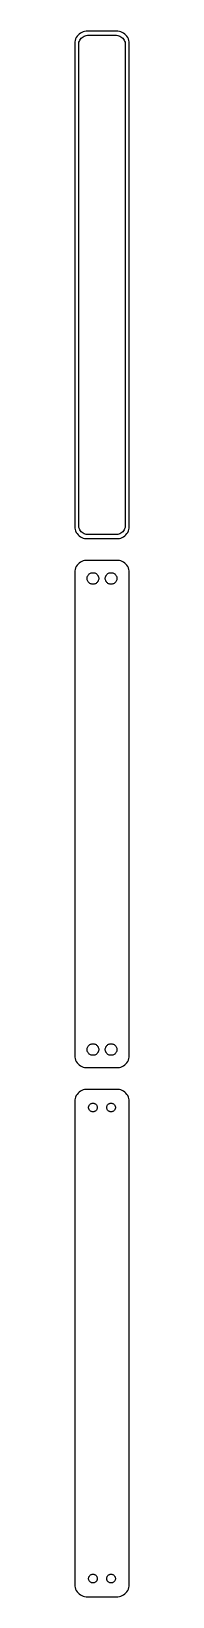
# Model space of a CAD drawing. Header units: metres. Extents: x -11 to 11, y 333 to 981.
import ezdxf

# ---------------------------------------------------------------- set-up
doc = ezdxf.new("R2010")
doc.units = ezdxf.units.M

msp = doc.modelspace()

# ---------------------------------------------------------------- linework, layer by layer
for p, q in [((-10.2951, 978.939), (-10.6315, 978.409)), ((-9.89484, 979.423), (-10.2951, 978.939)), ((-9.43712, 979.853), (-9.89484, 979.423)), ((-8.92912, 980.222), (-9.43712, 979.853)), ((-8.37889, 980.524), (-8.92912, 980.222)), ((-8.57301, 978.151), (-8.21851, 978.484)), ((-7.79507, 980.755), (-8.37889, 980.524)), ((-8.21851, 978.484), (-7.82506, 978.77)), ((-7.82506, 978.77), (-7.39888, 979.004)), ((-7.1869, 980.911), (-7.79507, 980.755)), ((-7.39888, 979.004), (-6.9467, 979.183)), ((-6.56395, 980.99), (-7.1869, 980.911)), ((-6.9467, 979.183), (-6.47565, 979.304)), ((6.56395, 980.99), (-6.56395, 980.99)), ((-6.47565, 979.304), (-5.99316, 979.365)), ((-5.99316, 979.365), (5.99316, 979.365)), ((5.99316, 979.365), (6.47565, 979.304)), ((6.47565, 979.304), (6.9467, 979.183)), ((7.1869, 980.911), (6.56395, 980.99)), ((6.9467, 979.183), (7.39888, 979.004)), ((7.79507, 980.755), (7.1869, 980.911)), ((7.39888, 979.004), (7.82506, 978.77)), ((8.37889, 980.524), (7.79507, 980.755)), ((7.82506, 978.77), (8.21851, 978.484)), ((8.21851, 978.484), (8.57301, 978.151)), ((8.92912, 980.222), (8.37889, 980.524)), ((9.43712, 979.853), (8.92912, 980.222)), ((9.89484, 979.423), (9.43712, 979.853)), ((10.2951, 978.939), (9.89484, 979.423)), ((10.6315, 978.409), (10.2951, 978.939)), ((-11.2106, 976.627), (-11.25, 976)), ((-11.25, 976), (-11.25, 776)), ((-11.0929, 977.243), (-11.2106, 976.627)), ((-10.8989, 977.841), (-11.0929, 977.243)), ((-10.6315, 978.409), (-10.8989, 977.841)), ((-9.62262, 975.5), (-9.59209, 975.985)), ((-9.62262, 776.5), (-9.62262, 975.5)), ((-9.59209, 975.985), (-9.50096, 976.463)), ((-9.50096, 976.463), (-9.35068, 976.926)), ((-9.35068, 976.926), (-9.1436, 977.366)), ((-9.1436, 977.366), (-8.88301, 977.776)), ((-8.88301, 977.776), (-8.57301, 978.151)), ((8.57301, 978.151), (8.88301, 977.776)), ((8.88301, 977.776), (9.1436, 977.366)), ((9.1436, 977.366), (9.35068, 976.926)), ((9.35068, 976.926), (9.50096, 976.463)), ((9.50096, 976.463), (9.59209, 975.985)), ((9.59209, 975.985), (9.62262, 975.5)), ((9.62262, 975.5), (9.62262, 776.5)), ((10.8989, 977.841), (10.6315, 978.409)), ((11.0929, 977.243), (10.8989, 977.841)), ((11.2106, 976.627), (11.0929, 977.243)), ((11.25, 976), (11.2106, 976.627)), ((11.25, 776), (11.25, 976)), ((-11.25, 776), (-11.2106, 775.373)), ((-11.2106, 775.373), (-11.0929, 774.757)), ((-11.0929, 774.757), (-10.8989, 774.159)), ((-10.8989, 774.159), (-10.6315, 773.591)), ((-10.6315, 773.591), (-10.2951, 773.061)), ((-10.2951, 773.061), (-9.89484, 772.577)), ((-9.89484, 772.577), (-9.43712, 772.147)), ((-9.59209, 776.015), (-9.62262, 776.5)), ((-9.50096, 775.537), (-9.59209, 776.015)), ((-9.35068, 775.074), (-9.50096, 775.537)), ((-9.43712, 772.147), (-8.92912, 771.778)), ((-9.1436, 774.634), (-9.35068, 775.074)), ((-8.88301, 774.224), (-9.1436, 774.634)), ((-8.92912, 771.778), (-8.37889, 771.476)), ((-8.57301, 773.849), (-8.88301, 774.224)), ((-8.21851, 773.516), (-8.57301, 773.849)), ((-8.37889, 771.476), (-7.79507, 771.245)), ((-7.82506, 773.23), (-8.21851, 773.516)), ((-7.39888, 772.996), (-7.82506, 773.23)), ((-7.79507, 771.245), (-7.1869, 771.089)), ((-6.9467, 772.817), (-7.39888, 772.996)), ((-6.47565, 772.696), (-6.9467, 772.817)), ((-5.99316, 772.635), (-6.47565, 772.696)), ((5.99316, 772.635), (-5.99316, 772.635)), ((6.47565, 772.696), (5.99316, 772.635)), ((6.9467, 772.817), (6.47565, 772.696)), ((7.39888, 772.996), (6.9467, 772.817)), ((7.1869, 771.089), (7.79507, 771.245)), ((7.82506, 773.23), (7.39888, 772.996)), ((7.79507, 771.245), (8.37889, 771.476)), ((8.21851, 773.516), (7.82506, 773.23)), ((8.57301, 773.849), (8.21851, 773.516)), ((8.37889, 771.476), (8.92912, 771.778)), ((8.88301, 774.224), (8.57301, 773.849)), ((9.1436, 774.634), (8.88301, 774.224)), ((8.92912, 771.778), (9.43712, 772.147)), ((9.35068, 775.074), (9.1436, 774.634)), ((9.50096, 775.537), (9.35068, 775.074)), ((9.43712, 772.147), (9.89484, 772.577)), ((9.59209, 776.015), (9.50096, 775.537)), ((9.62262, 776.5), (9.59209, 776.015)), ((9.89484, 772.577), (10.2951, 773.061)), ((10.2951, 773.061), (10.6315, 773.591)), ((10.6315, 773.591), (10.8989, 774.159)), ((10.8989, 774.159), (11.0929, 774.757)), ((11.0929, 774.757), (11.2106, 775.373)), ((11.2106, 775.373), (11.25, 776)), ((-7.1869, 771.089), (-6.56395, 771.01)), ((-6.56395, 771.01), (6.56395, 771.01)), ((6.56395, 771.01), (7.1869, 771.089)), ((-11.0929, 758.243), (-11.2106, 757.627)), ((-10.8989, 758.841), (-11.0929, 758.243)), ((-10.6315, 759.409), (-10.8989, 758.841)), ((-10.2951, 759.939), (-10.6315, 759.409)), ((-9.89484, 760.423), (-10.2951, 759.939)), ((-9.43712, 760.853), (-9.89484, 760.423)), ((-8.92912, 761.222), (-9.43712, 760.853)), ((-8.37889, 761.524), (-8.92912, 761.222)), ((-7.79507, 761.755), (-8.37889, 761.524)), ((-7.1869, 761.911), (-7.79507, 761.755)), ((-6.56395, 761.99), (-7.1869, 761.911)), ((6.56395, 761.99), (-6.56395, 761.99)), ((7.1869, 761.911), (6.56395, 761.99)), ((7.79507, 761.755), (7.1869, 761.911)), ((8.37889, 761.524), (7.79507, 761.755)), ((8.92912, 761.222), (8.37889, 761.524)), ((9.43712, 760.853), (8.92912, 761.222)), ((9.89484, 760.423), (9.43712, 760.853)), ((10.2951, 759.939), (9.89484, 760.423)), ((10.6315, 759.409), (10.2951, 759.939)), ((10.8989, 758.841), (10.6315, 759.409)), ((11.0929, 758.243), (10.8989, 758.841)), ((11.2106, 757.627), (11.0929, 758.243)), ((-11.2106, 757.627), (-11.25, 757)), ((-11.25, 757), (-11.25, 557)), ((-6.14999, 754.5), (-6.13107, 754.801)), ((-6.13107, 754.199), (-6.14999, 754.5)), ((-6.13107, 754.801), (-6.07458, 755.097)), ((-6.07458, 753.903), (-6.13107, 754.199)), ((-6.07458, 755.097), (-5.98146, 755.383)), ((-5.98146, 753.617), (-6.07458, 753.903)), ((-5.98146, 755.383), (-5.85313, 755.656)), ((-5.85313, 753.344), (-5.98146, 753.617)), ((-5.85313, 755.656), (-5.69164, 755.911)), ((-5.69164, 753.089), (-5.85313, 753.344)), ((-5.69164, 755.911), (-5.49951, 756.143)), ((-5.49951, 752.857), (-5.69164, 753.089)), ((-5.49951, 756.143), (-5.27982, 756.349)), ((-5.27982, 752.651), (-5.49951, 752.857)), ((-5.27982, 756.349), (-5.03598, 756.526)), ((-5.03598, 752.474), (-5.27982, 752.651)), ((-5.03598, 756.526), (-4.77187, 756.672)), ((-4.77187, 752.328), (-5.03598, 752.474)), ((-4.77187, 756.672), (-4.49164, 756.783)), ((-4.49164, 752.217), (-4.77187, 752.328)), ((-4.49164, 756.783), (-4.19971, 756.857)), ((-4.19971, 752.143), (-4.49164, 752.217)), ((-4.19971, 756.857), (-3.9007, 756.895)), ((-3.9007, 752.105), (-4.19971, 752.143)), ((-3.9007, 756.895), (-3.59929, 756.895)), ((-3.59929, 752.105), (-3.9007, 752.105)), ((-3.59929, 756.895), (-3.30028, 756.857)), ((-3.30028, 752.143), (-3.59929, 752.105)), ((-3.30028, 756.857), (-3.00835, 756.783)), ((-3.00835, 752.217), (-3.30028, 752.143)), ((-3.00835, 756.783), (-2.72812, 756.672)), ((-2.72812, 752.328), (-3.00835, 752.217)), ((-2.72812, 756.672), (-2.464, 756.526)), ((-2.464, 752.474), (-2.72812, 752.328)), ((-2.464, 756.526), (-2.22017, 756.349)), ((-2.22017, 752.651), (-2.464, 752.474)), ((-2.22017, 756.349), (-2.00047, 756.143)), ((-2.00047, 752.857), (-2.22017, 752.651)), ((-2.00047, 756.143), (-1.80835, 755.911)), ((-1.80835, 753.089), (-2.00047, 752.857)), ((-1.80835, 755.911), (-1.64685, 755.656)), ((-1.64685, 753.344), (-1.80835, 753.089)), ((-1.64685, 755.656), (-1.51852, 755.383)), ((-1.51852, 753.617), (-1.64685, 753.344)), ((-1.51852, 755.383), (-1.4254, 755.097)), ((-1.4254, 753.903), (-1.51852, 753.617)), ((-1.4254, 755.097), (-1.36891, 754.801)), ((-1.36891, 754.199), (-1.4254, 753.903)), ((-1.36891, 754.801), (-1.34999, 754.5)), ((-1.34999, 754.5), (-1.36891, 754.199)), ((1.34999, 754.5), (1.36891, 754.801)), ((1.36891, 754.199), (1.34999, 754.5)), ((1.36891, 754.801), (1.4254, 755.097)), ((1.4254, 753.903), (1.36891, 754.199)), ((1.4254, 755.097), (1.51852, 755.383)), ((1.51852, 753.617), (1.4254, 753.903)), ((1.51852, 755.383), (1.64685, 755.656)), ((1.64685, 753.344), (1.51852, 753.617)), ((1.64685, 755.656), (1.80835, 755.911)), ((1.80835, 753.089), (1.64685, 753.344)), ((1.80835, 755.911), (2.00047, 756.143)), ((2.00047, 752.857), (1.80835, 753.089)), ((2.00047, 756.143), (2.22017, 756.349)), ((2.22017, 752.651), (2.00047, 752.857)), ((2.22017, 756.349), (2.464, 756.526)), ((2.464, 752.474), (2.22017, 752.651)), ((2.464, 756.526), (2.72812, 756.672)), ((2.72812, 752.328), (2.464, 752.474)), ((2.72812, 756.672), (3.00835, 756.783)), ((3.00835, 752.217), (2.72812, 752.328)), ((3.00835, 756.783), (3.30028, 756.857)), ((3.30028, 752.143), (3.00835, 752.217)), ((3.30028, 756.857), (3.59929, 756.895)), ((3.59929, 752.105), (3.30028, 752.143)), ((3.59929, 756.895), (3.9007, 756.895)), ((3.9007, 752.105), (3.59929, 752.105)), ((3.9007, 756.895), (4.19971, 756.857)), ((4.19971, 752.143), (3.9007, 752.105)), ((4.19971, 756.857), (4.49164, 756.783)), ((4.49164, 752.217), (4.19971, 752.143)), ((4.49164, 756.783), (4.77187, 756.672)), ((4.77187, 752.328), (4.49164, 752.217)), ((4.77187, 756.672), (5.03598, 756.526)), ((5.03598, 752.474), (4.77187, 752.328)), ((5.03598, 756.526), (5.27982, 756.349)), ((5.27982, 752.651), (5.03598, 752.474)), ((5.27982, 756.349), (5.49951, 756.143)), ((5.49951, 752.857), (5.27982, 752.651)), ((5.49951, 756.143), (5.69164, 755.911)), ((5.69164, 753.089), (5.49951, 752.857)), ((5.69164, 755.911), (5.85313, 755.656)), ((5.85313, 753.344), (5.69164, 753.089)), ((5.85313, 755.656), (5.98146, 755.383)), ((5.98146, 753.617), (5.85313, 753.344)), ((5.98146, 755.383), (6.07458, 755.097)), ((6.07458, 753.903), (5.98146, 753.617)), ((6.07458, 755.097), (6.13107, 754.801)), ((6.13107, 754.199), (6.07458, 753.903)), ((6.13107, 754.801), (6.14999, 754.5)), ((6.14999, 754.5), (6.13107, 754.199)), ((11.25, 757), (11.2106, 757.627)), ((11.25, 557), (11.25, 757)), ((-6.14999, 559.5), (-6.13107, 559.801)), ((-6.13107, 559.199), (-6.14999, 559.5)), ((-6.13107, 559.801), (-6.07458, 560.097)), ((-6.07458, 558.903), (-6.13107, 559.199)), ((-6.07458, 560.097), (-5.98146, 560.383)), ((-5.98146, 558.617), (-6.07458, 558.903)), ((-5.98146, 560.383), (-5.85313, 560.656)), ((-5.85313, 558.344), (-5.98146, 558.617)), ((-5.85313, 560.656), (-5.69164, 560.911)), ((-5.69164, 558.089), (-5.85313, 558.344)), ((-5.69164, 560.911), (-5.49951, 561.143)), ((-5.49951, 557.857), (-5.69164, 558.089)), ((-5.49951, 561.143), (-5.27982, 561.349)), ((-5.27982, 557.651), (-5.49951, 557.857)), ((-5.27982, 561.349), (-5.03598, 561.526)), ((-5.03598, 557.474), (-5.27982, 557.651)), ((-5.03598, 561.526), (-4.77187, 561.672)), ((-4.77187, 557.328), (-5.03598, 557.474)), ((-4.77187, 561.672), (-4.49164, 561.783)), ((-4.49164, 557.217), (-4.77187, 557.328)), ((-4.49164, 561.783), (-4.19971, 561.857)), ((-4.19971, 561.857), (-3.9007, 561.895)), ((-3.9007, 561.895), (-3.59929, 561.895)), ((-3.59929, 561.895), (-3.30028, 561.857)), ((-3.30028, 561.857), (-3.00835, 561.783)), ((-3.00835, 561.783), (-2.72812, 561.672)), ((-2.72812, 557.328), (-3.00835, 557.217)), ((-2.72812, 561.672), (-2.464, 561.526)), ((-2.464, 557.474), (-2.72812, 557.328)), ((-2.464, 561.526), (-2.22017, 561.349)), ((-2.22017, 557.651), (-2.464, 557.474)), ((-2.22017, 561.349), (-2.00047, 561.143)), ((-2.00047, 557.857), (-2.22017, 557.651)), ((-2.00047, 561.143), (-1.80835, 560.911)), ((-1.80835, 558.089), (-2.00047, 557.857)), ((-1.80835, 560.911), (-1.64685, 560.656)), ((-1.64685, 558.344), (-1.80835, 558.089)), ((-1.64685, 560.656), (-1.51852, 560.383)), ((-1.51852, 558.617), (-1.64685, 558.344)), ((-1.51852, 560.383), (-1.4254, 560.097)), ((-1.4254, 558.903), (-1.51852, 558.617)), ((-1.4254, 560.097), (-1.36891, 559.801)), ((-1.36891, 559.199), (-1.4254, 558.903)), ((-1.36891, 559.801), (-1.34999, 559.5)), ((-1.34999, 559.5), (-1.36891, 559.199)), ((1.34999, 559.5), (1.36891, 559.801)), ((1.36891, 559.199), (1.34999, 559.5)), ((1.36891, 559.801), (1.4254, 560.097)), ((1.4254, 558.903), (1.36891, 559.199)), ((1.4254, 560.097), (1.51852, 560.383)), ((1.51852, 558.617), (1.4254, 558.903)), ((1.51852, 560.383), (1.64685, 560.656)), ((1.64685, 558.344), (1.51852, 558.617)), ((1.64685, 560.656), (1.80835, 560.911)), ((1.80835, 558.089), (1.64685, 558.344)), ((1.80835, 560.911), (2.00047, 561.143)), ((2.00047, 557.857), (1.80835, 558.089)), ((2.00047, 561.143), (2.22017, 561.349)), ((2.22017, 557.651), (2.00047, 557.857)), ((2.22017, 561.349), (2.464, 561.526)), ((2.464, 557.474), (2.22017, 557.651)), ((2.464, 561.526), (2.72812, 561.672)), ((2.72812, 557.328), (2.464, 557.474)), ((2.72812, 561.672), (3.00835, 561.783)), ((3.00835, 557.217), (2.72812, 557.328)), ((3.00835, 561.783), (3.30028, 561.857)), ((3.30028, 561.857), (3.59929, 561.895)), ((3.59929, 561.895), (3.9007, 561.895)), ((3.9007, 561.895), (4.19971, 561.857)), ((4.19971, 561.857), (4.49164, 561.783)), ((4.49164, 561.783), (4.77187, 561.672)), ((4.77187, 557.328), (4.49164, 557.217)), ((4.77187, 561.672), (5.03598, 561.526)), ((5.03598, 557.474), (4.77187, 557.328)), ((5.03598, 561.526), (5.27982, 561.349)), ((5.27982, 557.651), (5.03598, 557.474)), ((5.27982, 561.349), (5.49951, 561.143)), ((5.49951, 557.857), (5.27982, 557.651)), ((5.49951, 561.143), (5.69164, 560.911)), ((5.69164, 558.089), (5.49951, 557.857)), ((5.69164, 560.911), (5.85313, 560.656)), ((5.85313, 558.344), (5.69164, 558.089)), ((5.85313, 560.656), (5.98146, 560.383)), ((5.98146, 558.617), (5.85313, 558.344)), ((5.98146, 560.383), (6.07458, 560.097)), ((6.07458, 558.903), (5.98146, 558.617)), ((6.07458, 560.097), (6.13107, 559.801)), ((6.13107, 559.199), (6.07458, 558.903)), ((6.13107, 559.801), (6.14999, 559.5)), ((6.14999, 559.5), (6.13107, 559.199)), ((-11.25, 557), (-11.2106, 556.373)), ((-11.2106, 556.373), (-11.0929, 555.757)), ((-11.0929, 555.757), (-10.8989, 555.159)), ((-10.8989, 555.159), (-10.6315, 554.591)), ((-10.6315, 554.591), (-10.2951, 554.061)), ((-10.2951, 554.061), (-9.89484, 553.577)), ((-9.89484, 553.577), (-9.43712, 553.147)), ((-9.43712, 553.147), (-8.92912, 552.778)), ((-8.92912, 552.778), (-8.37889, 552.476)), ((-8.37889, 552.476), (-7.79507, 552.245)), ((-7.79507, 552.245), (-7.1869, 552.089)), ((-7.1869, 552.089), (-6.56395, 552.01)), ((-6.56395, 552.01), (6.56395, 552.01)), ((-4.19971, 557.143), (-4.49164, 557.217)), ((-3.9007, 557.105), (-4.19971, 557.143)), ((-3.59929, 557.105), (-3.9007, 557.105)), ((-3.30028, 557.143), (-3.59929, 557.105)), ((-3.00835, 557.217), (-3.30028, 557.143)), ((3.30028, 557.143), (3.00835, 557.217)), ((3.59929, 557.105), (3.30028, 557.143)), ((3.9007, 557.105), (3.59929, 557.105)), ((4.19971, 557.143), (3.9007, 557.105)), ((4.49164, 557.217), (4.19971, 557.143)), ((6.56395, 552.01), (7.1869, 552.089)), ((7.1869, 552.089), (7.79507, 552.245)), ((7.79507, 552.245), (8.37889, 552.476)), ((8.37889, 552.476), (8.92912, 552.778)), ((8.92912, 552.778), (9.43712, 553.147)), ((9.43712, 553.147), (9.89484, 553.577)), ((9.89484, 553.577), (10.2951, 554.061)), ((10.2951, 554.061), (10.6315, 554.591)), ((10.6315, 554.591), (10.8989, 555.159)), ((10.8989, 555.159), (11.0929, 555.757)), ((11.0929, 555.757), (11.2106, 556.373)), ((11.2106, 556.373), (11.25, 557)), ((-11.2106, 538.627), (-11.25, 538)), ((-11.25, 538), (-11.25, 338)), ((-11.0929, 539.243), (-11.2106, 538.627)), ((-10.8989, 539.841), (-11.0929, 539.243)), ((-10.6315, 540.409), (-10.8989, 539.841)), ((-10.2951, 540.939), (-10.6315, 540.409)), ((-9.89484, 541.423), (-10.2951, 540.939)), ((-9.43712, 541.853), (-9.89484, 541.423)), ((-8.92912, 542.222), (-9.43712, 541.853)), ((-8.37889, 542.524), (-8.92912, 542.222)), ((-7.79507, 542.755), (-8.37889, 542.524)), ((-7.1869, 542.911), (-7.79507, 542.755)), ((-6.56395, 542.99), (-7.1869, 542.911)), ((6.56395, 542.99), (-6.56395, 542.99)), ((7.1869, 542.911), (6.56395, 542.99)), ((7.79507, 542.755), (7.1869, 542.911)), ((8.37889, 542.524), (7.79507, 542.755)), ((8.92912, 542.222), (8.37889, 542.524)), ((9.43712, 541.853), (8.92912, 542.222)), ((9.89484, 541.423), (9.43712, 541.853)), ((10.2951, 540.939), (9.89484, 541.423)), ((10.6315, 540.409), (10.2951, 540.939)), ((10.8989, 539.841), (10.6315, 540.409)), ((11.0929, 539.243), (10.8989, 539.841)), ((11.2106, 538.627), (11.0929, 539.243)), ((11.25, 538), (11.2106, 538.627)), ((11.25, 338), (11.25, 538)), ((-5.54999, 535.5), (-5.5358, 535.726)), ((-5.5358, 535.274), (-5.54999, 535.5)), ((-5.5358, 535.726), (-5.49344, 535.948)), ((-5.49344, 535.052), (-5.5358, 535.274)), ((-5.49344, 535.948), (-5.42358, 536.163)), ((-5.42358, 534.837), (-5.49344, 535.052)), ((-5.42358, 536.163), (-5.32735, 536.367)), ((-5.32735, 534.633), (-5.42358, 534.837)), ((-5.32735, 536.367), (-5.20622, 536.558)), ((-5.20622, 534.442), (-5.32735, 534.633)), ((-5.20622, 536.558), (-5.06213, 536.732)), ((-5.06213, 534.268), (-5.20622, 534.442)), ((-5.06213, 536.732), (-4.89735, 536.887)), ((-4.89735, 534.113), (-5.06213, 534.268)), ((-4.89735, 536.887), (-4.71448, 537.02)), ((-4.71448, 533.98), (-4.89735, 534.113)), ((-4.71448, 537.02), (-4.51639, 537.129)), ((-4.51639, 533.871), (-4.71448, 533.98)), ((-4.51639, 537.129), (-4.30623, 537.212)), ((-4.30623, 533.788), (-4.51639, 533.871)), ((-4.30623, 537.212), (-4.08728, 537.268)), ((-4.08728, 533.732), (-4.30623, 533.788)), ((-4.08728, 537.268), (-3.86302, 537.296)), ((-3.86302, 533.704), (-4.08728, 533.732)), ((-3.86302, 537.296), (-3.63696, 537.296)), ((-3.63696, 533.704), (-3.86302, 533.704)), ((-3.63696, 537.296), (-3.4127, 537.268)), ((-3.4127, 533.732), (-3.63696, 533.704)), ((-3.4127, 537.268), (-3.19376, 537.212)), ((-3.19376, 533.788), (-3.4127, 533.732)), ((-3.19376, 537.212), (-2.9836, 537.129)), ((-2.9836, 533.871), (-3.19376, 533.788)), ((-2.9836, 537.129), (-2.78551, 537.02)), ((-2.78551, 533.98), (-2.9836, 533.871)), ((-2.78551, 537.02), (-2.60263, 536.887)), ((-2.60263, 534.113), (-2.78551, 533.98)), ((-2.60263, 536.887), (-2.43785, 536.732)), ((-2.43785, 534.268), (-2.60263, 534.113)), ((-2.43785, 536.732), (-2.29376, 536.558)), ((-2.29376, 534.442), (-2.43785, 534.268)), ((-2.29376, 536.558), (-2.17264, 536.367)), ((-2.17264, 534.633), (-2.29376, 534.442)), ((-2.17264, 536.367), (-2.0764, 536.163)), ((-2.0764, 534.837), (-2.17264, 534.633)), ((-2.0764, 536.163), (-2.00655, 535.948)), ((-2.00655, 535.052), (-2.0764, 534.837)), ((-2.00655, 535.948), (-1.96419, 535.726)), ((-1.96419, 535.274), (-2.00655, 535.052)), ((-1.96419, 535.726), (-1.95, 535.5)), ((-1.95, 535.5), (-1.96419, 535.274)), ((1.95, 535.5), (1.96419, 535.726)), ((1.96419, 535.274), (1.95, 535.5)), ((1.96419, 535.726), (2.00655, 535.948)), ((2.00655, 535.052), (1.96419, 535.274)), ((2.00655, 535.948), (2.0764, 536.163)), ((2.0764, 534.837), (2.00655, 535.052)), ((2.0764, 536.163), (2.17264, 536.367)), ((2.17264, 534.633), (2.0764, 534.837)), ((2.17264, 536.367), (2.29376, 536.558)), ((2.29376, 534.442), (2.17264, 534.633)), ((2.29376, 536.558), (2.43785, 536.732)), ((2.43785, 534.268), (2.29376, 534.442)), ((2.43785, 536.732), (2.60263, 536.887)), ((2.60263, 534.113), (2.43785, 534.268)), ((2.60263, 536.887), (2.78551, 537.02)), ((2.78551, 533.98), (2.60263, 534.113)), ((2.78551, 537.02), (2.9836, 537.129)), ((2.9836, 533.871), (2.78551, 533.98)), ((2.9836, 537.129), (3.19376, 537.212)), ((3.19376, 533.788), (2.9836, 533.871)), ((3.19376, 537.212), (3.4127, 537.268)), ((3.4127, 533.732), (3.19376, 533.788)), ((3.4127, 537.268), (3.63696, 537.296)), ((3.63696, 533.704), (3.4127, 533.732)), ((3.63696, 537.296), (3.86302, 537.296)), ((3.86302, 533.704), (3.63696, 533.704)), ((3.86302, 537.296), (4.08728, 537.268)), ((4.08728, 533.732), (3.86302, 533.704)), ((4.08728, 537.268), (4.30623, 537.212)), ((4.30623, 533.788), (4.08728, 533.732)), ((4.30623, 537.212), (4.51639, 537.129)), ((4.51639, 533.871), (4.30623, 533.788)), ((4.51639, 537.129), (4.71448, 537.02)), ((4.71448, 533.98), (4.51639, 533.871)), ((4.71448, 537.02), (4.89735, 536.887)), ((4.89735, 534.113), (4.71448, 533.98)), ((4.89735, 536.887), (5.06213, 536.732)), ((5.06213, 534.268), (4.89735, 534.113)), ((5.06213, 536.732), (5.20622, 536.558)), ((5.20622, 534.442), (5.06213, 534.268)), ((5.20622, 536.558), (5.32735, 536.367)), ((5.32735, 534.633), (5.20622, 534.442)), ((5.32735, 536.367), (5.42358, 536.163)), ((5.42358, 534.837), (5.32735, 534.633)), ((5.42358, 536.163), (5.49344, 535.948)), ((5.49344, 535.052), (5.42358, 534.837)), ((5.49344, 535.948), (5.5358, 535.726)), ((5.5358, 535.274), (5.49344, 535.052)), ((5.5358, 535.726), (5.54999, 535.5)), ((5.54999, 535.5), (5.5358, 535.274)), ((-11.25, 338), (-11.2106, 337.373)), ((-11.2106, 337.373), (-11.0929, 336.757)), ((-5.54999, 340.5), (-5.5358, 340.726)), ((-5.5358, 340.274), (-5.54999, 340.5)), ((-5.5358, 340.726), (-5.49344, 340.948)), ((-5.49344, 340.052), (-5.5358, 340.274)), ((-5.49344, 340.948), (-5.42358, 341.163)), ((-5.42358, 339.837), (-5.49344, 340.052)), ((-5.42358, 341.163), (-5.32735, 341.367)), ((-5.32735, 339.633), (-5.42358, 339.837)), ((-5.32735, 341.367), (-5.20622, 341.558)), ((-5.20622, 339.442), (-5.32735, 339.633)), ((-5.20622, 341.558), (-5.06213, 341.732)), ((-5.06213, 339.268), (-5.20622, 339.442)), ((-5.06213, 341.732), (-4.89735, 341.887)), ((-4.89735, 339.113), (-5.06213, 339.268)), ((-4.89735, 341.887), (-4.71448, 342.02)), ((-4.71448, 338.98), (-4.89735, 339.113)), ((-4.71448, 342.02), (-4.51639, 342.129)), ((-4.51639, 338.871), (-4.71448, 338.98)), ((-4.51639, 342.129), (-4.30623, 342.212)), ((-4.30623, 338.788), (-4.51639, 338.871)), ((-4.30623, 342.212), (-4.08728, 342.268)), ((-4.08728, 338.732), (-4.30623, 338.788)), ((-4.08728, 342.268), (-3.86302, 342.296)), ((-3.86302, 338.704), (-4.08728, 338.732)), ((-3.86302, 342.296), (-3.63696, 342.296)), ((-3.63696, 338.704), (-3.86302, 338.704)), ((-3.63696, 342.296), (-3.4127, 342.268)), ((-3.4127, 338.732), (-3.63696, 338.704)), ((-3.4127, 342.268), (-3.19376, 342.212)), ((-3.19376, 338.788), (-3.4127, 338.732)), ((-3.19376, 342.212), (-2.9836, 342.129)), ((-2.9836, 338.871), (-3.19376, 338.788)), ((-2.9836, 342.129), (-2.78551, 342.02)), ((-2.78551, 338.98), (-2.9836, 338.871)), ((-2.78551, 342.02), (-2.60263, 341.887)), ((-2.60263, 339.113), (-2.78551, 338.98)), ((-2.60263, 341.887), (-2.43785, 341.732)), ((-2.43785, 339.268), (-2.60263, 339.113)), ((-2.43785, 341.732), (-2.29376, 341.558)), ((-2.29376, 339.442), (-2.43785, 339.268)), ((-2.29376, 341.558), (-2.17264, 341.367)), ((-2.17264, 339.633), (-2.29376, 339.442)), ((-2.17264, 341.367), (-2.0764, 341.163)), ((-2.0764, 339.837), (-2.17264, 339.633)), ((-2.0764, 341.163), (-2.00655, 340.948)), ((-2.00655, 340.052), (-2.0764, 339.837)), ((-2.00655, 340.948), (-1.96419, 340.726)), ((-1.96419, 340.274), (-2.00655, 340.052)), ((-1.96419, 340.726), (-1.95, 340.5)), ((-1.95, 340.5), (-1.96419, 340.274)), ((1.95, 340.5), (1.96419, 340.726)), ((1.96419, 340.274), (1.95, 340.5)), ((1.96419, 340.726), (2.00655, 340.948)), ((2.00655, 340.052), (1.96419, 340.274)), ((2.00655, 340.948), (2.0764, 341.163)), ((2.0764, 339.837), (2.00655, 340.052)), ((2.0764, 341.163), (2.17264, 341.367)), ((2.17264, 339.633), (2.0764, 339.837)), ((2.17264, 341.367), (2.29376, 341.558)), ((2.29376, 339.442), (2.17264, 339.633)), ((2.29376, 341.558), (2.43785, 341.732)), ((2.43785, 339.268), (2.29376, 339.442)), ((2.43785, 341.732), (2.60263, 341.887)), ((2.60263, 339.113), (2.43785, 339.268)), ((2.60263, 341.887), (2.78551, 342.02)), ((2.78551, 338.98), (2.60263, 339.113)), ((2.78551, 342.02), (2.9836, 342.129)), ((2.9836, 338.871), (2.78551, 338.98)), ((2.9836, 342.129), (3.19376, 342.212)), ((3.19376, 338.788), (2.9836, 338.871)), ((3.19376, 342.212), (3.4127, 342.268)), ((3.4127, 338.732), (3.19376, 338.788)), ((3.4127, 342.268), (3.63696, 342.296)), ((3.63696, 338.704), (3.4127, 338.732)), ((3.63696, 342.296), (3.86302, 342.296)), ((3.86302, 338.704), (3.63696, 338.704)), ((3.86302, 342.296), (4.08728, 342.268)), ((4.08728, 338.732), (3.86302, 338.704)), ((4.08728, 342.268), (4.30623, 342.212)), ((4.30623, 338.788), (4.08728, 338.732)), ((4.30623, 342.212), (4.51639, 342.129)), ((4.51639, 338.871), (4.30623, 338.788)), ((4.51639, 342.129), (4.71448, 342.02)), ((4.71448, 338.98), (4.51639, 338.871)), ((4.71448, 342.02), (4.89735, 341.887)), ((4.89735, 339.113), (4.71448, 338.98)), ((4.89735, 341.887), (5.06213, 341.732)), ((5.06213, 339.268), (4.89735, 339.113)), ((5.06213, 341.732), (5.20622, 341.558)), ((5.20622, 339.442), (5.06213, 339.268)), ((5.20622, 341.558), (5.32735, 341.367)), ((5.32735, 339.633), (5.20622, 339.442)), ((5.32735, 341.367), (5.42358, 341.163)), ((5.42358, 339.837), (5.32735, 339.633)), ((5.42358, 341.163), (5.49344, 340.948)), ((5.49344, 340.052), (5.42358, 339.837)), ((5.49344, 340.948), (5.5358, 340.726)), ((5.5358, 340.274), (5.49344, 340.052)), ((5.5358, 340.726), (5.54999, 340.5)), ((5.54999, 340.5), (5.5358, 340.274)), ((11.0929, 336.757), (11.2106, 337.373)), ((11.2106, 337.373), (11.25, 338)), ((-11.0929, 336.757), (-10.8989, 336.159)), ((-10.8989, 336.159), (-10.6315, 335.591)), ((-10.6315, 335.591), (-10.2951, 335.061)), ((-10.2951, 335.061), (-9.89484, 334.577)), ((-9.89484, 334.577), (-9.43712, 334.147)), ((-9.43712, 334.147), (-8.92912, 333.778)), ((-8.92912, 333.778), (-8.37889, 333.476)), ((-8.37889, 333.476), (-7.79507, 333.245)), ((-7.79507, 333.245), (-7.1869, 333.089)), ((-7.1869, 333.089), (-6.56395, 333.01)), ((-6.56395, 333.01), (6.56395, 333.01)), ((6.56395, 333.01), (7.1869, 333.089)), ((7.1869, 333.089), (7.79507, 333.245)), ((7.79507, 333.245), (8.37889, 333.476)), ((8.37889, 333.476), (8.92912, 333.778)), ((8.92912, 333.778), (9.43712, 334.147)), ((9.43712, 334.147), (9.89484, 334.577)), ((9.89484, 334.577), (10.2951, 335.061)), ((10.2951, 335.061), (10.6315, 335.591)), ((10.6315, 335.591), (10.8989, 336.159)), ((10.8989, 336.159), (11.0929, 336.757))]:
    msp.add_line(p, q)

doc.saveas('drawing.dxf')
